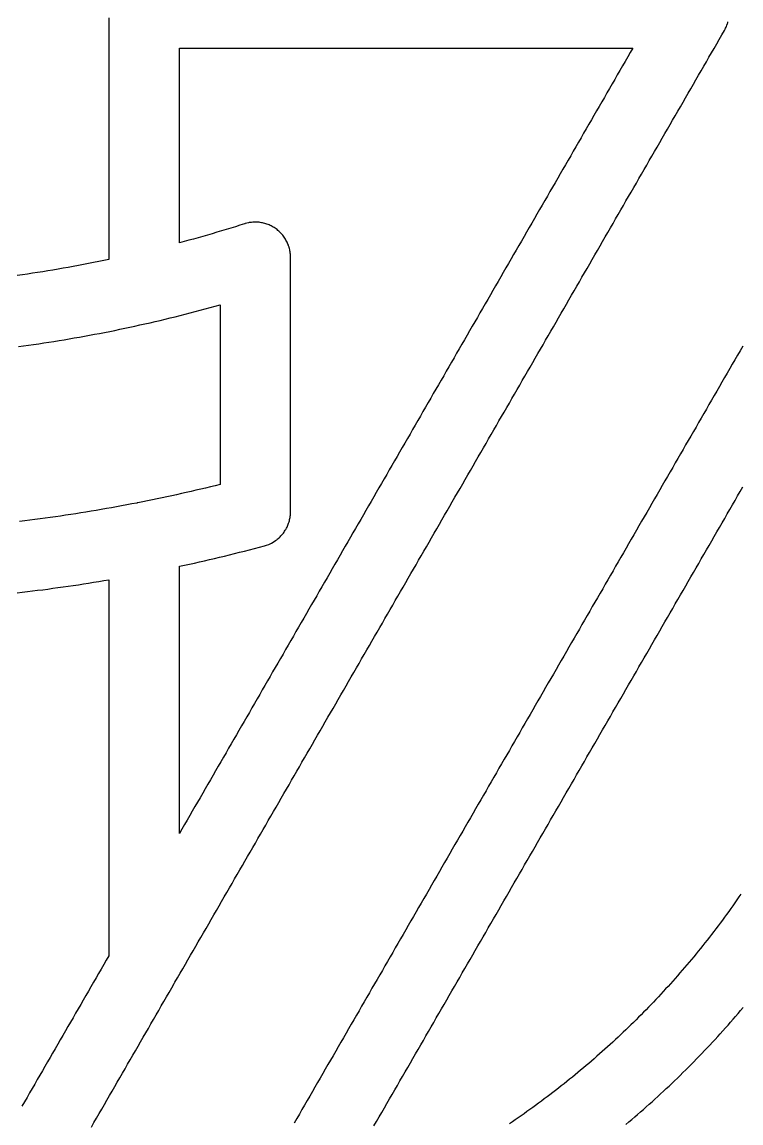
# Model space of a CAD drawing. Header units: millimetres. Extents: x 0 to 100, y 0 to 100.
# Drawn here: x 50 to 77.66, y 22.21 to 64.57 of the extents above; entities that cross this region are included whole.
import ezdxf

# ---------------------------------------------------------------- set-up
doc = ezdxf.new("R2010")
doc.units = ezdxf.units.MM

msp = doc.modelspace()

# ---------------------------------------------------------------- linework, layer by layer
at = {"layer": 'LOGO'}
for points in [[(53.3403, 64.7291), (53.3403, 64.5313), (53.3403, 64.3335), (53.3403, 64.1357), (53.3403, 63.9378), (53.3403, 63.74), (53.3403, 63.5422), (53.3403, 63.3444), (53.3403, 63.1466), (53.3403, 62.9487), (53.3403, 62.7509), (53.3403, 62.5531), (53.3403, 62.3553), (53.3403, 62.1575), (53.3403, 61.9597), (53.3403, 61.7618), (53.3403, 61.564), (53.3403, 61.3662), (53.3403, 61.1684), (53.3403, 60.9706), (53.3403, 60.7727), (53.3403, 60.5749), (53.3403, 60.3771), (53.3403, 60.1793), (53.3403, 59.9815), (53.3403, 59.7837), (53.3403, 59.5858), (53.3403, 59.388), (53.3403, 59.1902), (53.3403, 58.9924), (53.3403, 58.7946), (53.3403, 58.5967), (53.3403, 58.3989), (53.3403, 58.2011), (53.3403, 58.0033), (53.3403, 57.8055), (53.3403, 57.6076), (53.3403, 57.4098), (53.3403, 57.212), (53.3403, 57.0142), (53.3403, 56.8164), (53.3403, 56.6186), (53.3403, 56.4207), (53.3403, 56.2229), (53.3403, 56.0251), (53.3403, 55.8273), (53.3403, 55.6295), (53.3403, 55.4316), (53.1454, 55.3912), (52.9505, 55.3515), (52.7554, 55.3125), (52.5601, 55.2742), (52.3648, 55.2367), (52.1694, 55.2), (51.9738, 55.164), (51.7782, 55.1287), (51.5824, 55.0941), (51.3865, 55.0603), (51.1905, 55.0273), (50.9945, 54.9949), (50.7983, 54.9634), (50.602, 54.9325), (50.4057, 54.9024), (50.2092, 54.873), (50.0127, 54.8444), (49.816, 54.8165)], [(52.6698, 22.0566), (52.7695, 22.2292), (52.8691, 22.4018), (52.9688, 22.5744), (53.0684, 22.747), (53.1681, 22.9196), (53.2677, 23.0922), (53.3674, 23.2648), (53.467, 23.4374), (53.5667, 23.61), (53.6663, 23.7826), (53.766, 23.9552), (53.8656, 24.1278), (53.9653, 24.3004), (54.0649, 24.473), (54.1646, 24.6456), (54.2642, 24.8182), (54.3639, 24.9908), (54.4635, 25.1634), (54.5631, 25.336), (54.6628, 25.5086), (54.7624, 25.6812), (54.8621, 25.8538), (54.9617, 26.0264), (55.0614, 26.199), (55.161, 26.3716), (55.2607, 26.5442), (55.3603, 26.7168), (55.46, 26.8894), (55.5596, 27.062), (55.6593, 27.2346), (55.7589, 27.4072), (55.8586, 27.5798), (55.8589, 27.5802), (55.8592, 27.5807), (55.8729, 27.604), (55.8861, 27.6275), (55.9858, 27.8003), (56.0855, 27.973), (56.1853, 28.1458), (56.285, 28.3185), (56.3847, 28.4912), (56.4845, 28.664), (56.5842, 28.8367), (56.6839, 29.0095), (56.7837, 29.1822), (56.8834, 29.3549), (56.9831, 29.5277), (57.0828, 29.7004), (57.1826, 29.8732), (57.2823, 30.0459), (57.382, 30.2186), (57.4818, 30.3914), (57.5815, 30.5641), (57.6812, 30.7369), (57.781, 30.9096), (57.8807, 31.0823), (57.9804, 31.2551), (58.0802, 31.4278), (58.1799, 31.6006), (58.2796, 31.7733), (58.3793, 31.946), (58.4791, 32.1188), (58.5788, 32.2915), (58.6785, 32.4643), (58.7783, 32.637), (58.878, 32.8097), (58.9777, 32.9825), (59.0775, 33.1552), (59.1772, 33.328), (59.2769, 33.5007), (59.3767, 33.6734), (59.4764, 33.8462), (59.5761, 34.0189), (59.6758, 34.1917), (59.7756, 34.3644), (59.8753, 34.5371), (59.975, 34.7099), (60.0748, 34.8826), (60.1745, 35.0554), (60.2742, 35.2281), (60.374, 35.4008), (60.4737, 35.5736), (60.5734, 35.7463), (60.6732, 35.9191), (60.7729, 36.0918), (60.8726, 36.2645), (60.9723, 36.4373), (61.0721, 36.61), (61.1718, 36.7828), (61.2715, 36.9555), (61.3713, 37.1282), (61.471, 37.301), (61.5707, 37.4737), (61.6705, 37.6465), (61.7702, 37.8192), (61.8699, 37.9919), (61.9696, 38.1647), (62.0694, 38.3374), (62.1691, 38.5102), (62.2688, 38.6829), (62.3686, 38.8556), (62.4683, 39.0284), (62.568, 39.2011), (62.6678, 39.3739), (62.7675, 39.5466), (62.8672, 39.7193), (62.967, 39.8921), (63.0667, 40.0648), (63.1664, 40.2376), (63.2661, 40.4103), (63.3659, 40.583), (63.4656, 40.7558), (63.5653, 40.9285), (63.6651, 41.1013), (63.7648, 41.274), (63.8645, 41.4467), (63.9643, 41.6195), (64.064, 41.7922), (64.1637, 41.965), (64.2635, 42.1377), (64.3632, 42.3104), (64.4629, 42.4832), (64.5626, 42.6559), (64.6624, 42.8287), (64.7621, 43.0014), (64.8618, 43.1741), (64.9616, 43.3469), (65.0613, 43.5196), (65.161, 43.6924), (65.2608, 43.8651), (65.3605, 44.0378), (65.4602, 44.2106), (65.5599, 44.3833), (65.6597, 44.5561), (65.7594, 44.7288), (65.8591, 44.9015), (65.9589, 45.0743), (66.0586, 45.247), (66.1583, 45.4198), (66.2581, 45.5925), (66.3578, 45.7652), (66.4575, 45.938), (66.5573, 46.1107), (66.657, 46.2835), (66.7567, 46.4562), (66.8564, 46.6289), (66.9562, 46.8017), (67.0559, 46.9744), (67.1556, 47.1472), (67.2554, 47.3199), (67.3551, 47.4926), (67.4548, 47.6654), (67.5546, 47.8381), (67.6543, 48.0109), (67.754, 48.1836), (67.8538, 48.3564), (67.9535, 48.5291), (68.0532, 48.7018), (68.1529, 48.8746), (68.2527, 49.0473), (68.3524, 49.2201), (68.4521, 49.3928), (68.5519, 49.5655), (68.6516, 49.7383), (68.7513, 49.911), (68.8511, 50.0838), (68.9508, 50.2565), (69.0505, 50.4292), (69.1503, 50.602), (69.25, 50.7747), (69.3497, 50.9475), (69.4494, 51.1202), (69.5492, 51.2929), (69.6489, 51.4657), (69.7486, 51.6384), (69.8484, 51.8112), (69.9481, 51.9839), (70.0478, 52.1566), (70.1476, 52.3294), (70.2473, 52.5021), (70.347, 52.6749), (70.4467, 52.8476), (70.5465, 53.0203), (70.6462, 53.1931), (70.7459, 53.3658), (70.8457, 53.5386), (70.9454, 53.7113), (71.0451, 53.884), (71.1449, 54.0568), (71.2446, 54.2295), (71.3443, 54.4023), (71.4441, 54.575), (71.5438, 54.7477), (71.6435, 54.9205), (71.7432, 55.0932), (71.843, 55.266), (71.9427, 55.4387), (72.0424, 55.6114), (72.1422, 55.7842), (72.2419, 55.9569), (72.3416, 56.1297), (72.4414, 56.3024), (72.5411, 56.4751), (72.6408, 56.6479), (72.7406, 56.8206), (72.8403, 56.9934), (72.94, 57.1661), (73.0397, 57.3388), (73.1395, 57.5116), (73.2392, 57.6843), (73.3389, 57.8571), (73.4387, 58.0298), (73.5384, 58.2025), (73.6381, 58.3753), (73.7379, 58.548), (73.8376, 58.7208), (73.9373, 58.8935), (74.037, 59.0662), (74.1368, 59.239), (74.2365, 59.4117), (74.3362, 59.5845), (74.436, 59.7572), (74.5357, 59.9299), (74.6354, 60.1027), (74.7352, 60.2754), (74.8349, 60.4482), (74.9346, 60.6209), (75.0344, 60.7936), (75.1341, 60.9664), (75.2338, 61.1391), (75.3335, 61.3119), (75.4333, 61.4846), (75.533, 61.6573), (75.6327, 61.8301), (75.7325, 62.0028), (75.8322, 62.1756), (75.9319, 62.3483), (76.0317, 62.521), (76.1314, 62.6938), (76.2311, 62.8665), (76.3309, 63.0393), (76.4306, 63.212), (76.5303, 63.3847), (76.63, 63.5575), (76.7298, 63.7302), (76.8295, 63.903), (76.9292, 64.0757), (77.029, 64.2484), (77.0518, 64.2926), (77.073, 64.3375), (77.0897, 64.3704), (77.1054, 64.4038), (77.1243, 64.4549), (77.1411, 64.5067), (77.1528, 64.5397), (77.1637, 64.573)], [(49.8588, 52.0832), (50.0549, 52.1098), (50.2509, 52.1371), (50.4467, 52.1651), (50.6425, 52.1937), (50.8383, 52.2231), (51.0339, 52.2532), (51.2294, 52.2839), (51.4249, 52.3154), (51.6202, 52.3475), (51.8155, 52.3804), (52.0106, 52.414), (52.2057, 52.4482), (52.4007, 52.4832), (52.5955, 52.5188), (52.7903, 52.5552), (52.985, 52.5922), (53.1795, 52.63), (53.3739, 52.6684), (53.5683, 52.7076), (53.7625, 52.7474), (53.9566, 52.788), (54.1506, 52.8292), (54.3444, 52.8711), (54.5382, 52.9138), (54.7318, 52.9571), (54.9253, 53.0011), (55.1186, 53.0459), (55.3119, 53.0913), (55.505, 53.1374), (55.698, 53.1842), (55.8908, 53.2318), (56.0835, 53.28), (56.2761, 53.3289), (56.4685, 53.3785), (56.6608, 53.4288), (56.8529, 53.4798), (57.0449, 53.5315), (57.2368, 53.5839), (57.4285, 53.637), (57.62, 53.6908), (57.62, 53.4932), (57.62, 53.2957), (57.62, 53.0982), (57.62, 52.9007), (57.62, 52.7032), (57.62, 52.5056), (57.62, 52.3081), (57.62, 52.1106), (57.62, 51.9131), (57.62, 51.7156), (57.62, 51.518), (57.62, 51.3205), (57.62, 51.123), (57.62, 50.9255), (57.62, 50.728), (57.62, 50.5304), (57.62, 50.3329), (57.62, 50.1354), (57.62, 49.9379), (57.62, 49.7404), (57.62, 49.5428), (57.62, 49.3453), (57.62, 49.1478), (57.62, 48.9503), (57.62, 48.7527), (57.62, 48.5552), (57.62, 48.3577), (57.62, 48.1602), (57.62, 47.9627), (57.62, 47.7651), (57.62, 47.5676), (57.62, 47.3701), (57.62, 47.1726), (57.62, 46.9751), (57.62, 46.7775), (57.4348, 46.7315), (57.2495, 46.686), (57.064, 46.641), (56.8784, 46.5967), (56.6927, 46.5529), (56.5069, 46.5097), (56.321, 46.4671), (56.135, 46.425), (55.9489, 46.3835), (55.7626, 46.3426), (55.5763, 46.3023), (55.3899, 46.2625), (55.2033, 46.2234), (55.0167, 46.1847), (54.8299, 46.1467), (54.6431, 46.1092), (54.4561, 46.0723), (54.437, 46.0687), (54.418, 46.065), (54.2228, 46.0272), (54.0275, 45.9901), (53.8321, 45.9536), (53.6366, 45.9177), (53.441, 45.8825), (53.2453, 45.8478), (53.0495, 45.8138), (52.8536, 45.7804), (52.6577, 45.7477), (52.4616, 45.7156), (52.2654, 45.6841), (52.0692, 45.6532), (51.8729, 45.623), (51.6765, 45.5934), (51.48, 45.5644), (51.2834, 45.536), (51.0867, 45.5083), (50.89, 45.4812), (50.6932, 45.4547), (50.4963, 45.4289), (50.2993, 45.4036), (50.1023, 45.379), (49.9052, 45.3551)], [(77.7285, 52.0975), (77.6287, 51.9247), (77.529, 51.752), (77.4292, 51.5792), (77.3295, 51.4065), (77.2298, 51.2337), (77.13, 51.0609), (77.0303, 50.8882), (76.9305, 50.7154), (76.8308, 50.5427), (76.731, 50.3699), (76.6313, 50.1971), (76.5316, 50.0244), (76.4318, 49.8516), (76.3321, 49.6789), (76.2323, 49.5061), (76.1326, 49.3334), (76.0328, 49.1606), (75.9331, 48.9878), (75.8334, 48.8151), (75.7336, 48.6423), (75.6339, 48.4696), (75.5341, 48.2968), (75.4344, 48.1241), (75.3347, 47.9513), (75.2349, 47.7785), (75.1352, 47.6058), (75.0354, 47.433), (74.9357, 47.2603), (74.8359, 47.0875), (74.7362, 46.9147), (74.6365, 46.742), (74.5367, 46.5692), (74.437, 46.3965), (74.3372, 46.2237), (74.2375, 46.051), (74.1377, 45.8782), (74.038, 45.7054), (73.9383, 45.5327), (73.8385, 45.3599), (73.7388, 45.1872), (73.639, 45.0144), (73.5393, 44.8417), (73.4395, 44.6689), (73.3398, 44.4961), (73.2401, 44.3234), (73.1403, 44.1506), (73.0406, 43.9779), (72.9408, 43.8051), (72.8411, 43.6323), (72.7413, 43.4596), (72.6416, 43.2868), (72.5419, 43.1141), (72.4421, 42.9413), (72.3424, 42.7686), (72.2426, 42.5958), (72.1429, 42.423), (72.0431, 42.2503), (71.9434, 42.0775), (71.8437, 41.9048), (71.7439, 41.732), (71.6442, 41.5593), (71.5444, 41.3865), (71.4447, 41.2137), (71.3449, 41.041), (71.2452, 40.8682), (71.1455, 40.6955), (71.0457, 40.5227), (70.946, 40.3499), (70.8462, 40.1772), (70.7465, 40.0044), (70.6467, 39.8317), (70.547, 39.6589), (70.4473, 39.4862), (70.3475, 39.3134), (70.2478, 39.1406), (70.148, 38.9679), (70.0483, 38.7951), (69.9485, 38.6224), (69.8488, 38.4496), (69.7491, 38.2769), (69.6493, 38.1041), (69.5496, 37.9313), (69.4498, 37.7586), (69.3501, 37.5858), (69.2503, 37.4131), (69.1506, 37.2403), (69.0509, 37.0675), (68.9511, 36.8948), (68.8514, 36.722), (68.7516, 36.5493), (68.6519, 36.3765), (68.5521, 36.2038), (68.4524, 36.031), (68.3527, 35.8582), (68.2529, 35.6855), (68.1532, 35.5127), (68.0534, 35.34), (67.9537, 35.1672), (67.8539, 34.9945), (67.7542, 34.8217), (67.6545, 34.6489), (67.5547, 34.4762), (67.455, 34.3034), (67.3552, 34.1307), (67.2555, 33.9579), (67.1557, 33.7851), (67.056, 33.6124), (66.9563, 33.4396), (66.8565, 33.2669), (66.7568, 33.0941), (66.657, 32.9214), (66.5573, 32.7486), (66.4575, 32.5758), (66.3578, 32.4031), (66.2581, 32.2303), (66.1583, 32.0576), (66.0586, 31.8848), (65.9588, 31.712), (65.8591, 31.5393), (65.7593, 31.3665), (65.6596, 31.1938), (65.5599, 31.021), (65.4601, 30.8483), (65.3604, 30.6755), (65.2606, 30.5027), (65.1609, 30.33), (65.0612, 30.1572), (64.9614, 29.9845), (64.8617, 29.8117), (64.7619, 29.639), (64.6622, 29.4662), (64.5624, 29.2934), (64.4627, 29.1207), (64.363, 28.9479), (64.2632, 28.7752), (64.1635, 28.6024), (64.0637, 28.4296), (63.964, 28.2569), (63.8642, 28.0841), (63.7645, 27.9114), (63.6648, 27.7386), (63.565, 27.5659), (63.4653, 27.3931), (63.3655, 27.2203), (63.2658, 27.0476), (63.166, 26.8748), (63.0663, 26.7021), (62.9666, 26.5293), (62.8668, 26.3566), (62.7671, 26.1838), (62.6673, 26.011), (62.5676, 25.8383), (62.4678, 25.6655), (62.3681, 25.4928), (62.2684, 25.32), (62.1686, 25.1472), (62.0689, 24.9745), (61.9691, 24.8017), (61.8694, 24.629), (61.7696, 24.4562), (61.6699, 24.2835), (61.5702, 24.1107), (61.4704, 23.9379), (61.3707, 23.7652), (61.2709, 23.5924), (61.1712, 23.4197), (61.0714, 23.2469), (60.9717, 23.0742), (60.872, 22.9014), (60.7722, 22.7286), (60.6725, 22.5559), (60.5727, 22.3831), (60.473, 22.2104)], [(63.5425, 22.0991), (63.6425, 22.2722), (63.7424, 22.4453), (63.8424, 22.6184), (63.9423, 22.7915), (64.0423, 22.9647), (64.1422, 23.1378), (64.2422, 23.3109), (64.3421, 23.484), (64.4421, 23.6571), (64.5421, 23.8303), (64.642, 24.0034), (64.742, 24.1765), (64.8419, 24.3496), (64.9419, 24.5227), (65.0418, 24.6959), (65.1418, 24.869), (65.2417, 25.0421), (65.3417, 25.2152), (65.4416, 25.3883), (65.5416, 25.5614), (65.6415, 25.7346), (65.7415, 25.9077), (65.8414, 26.0808), (65.9414, 26.2539), (66.0413, 26.427), (66.1413, 26.6002), (66.2412, 26.7733), (66.3412, 26.9464), (66.4412, 27.1195), (66.5411, 27.2926), (66.6411, 27.4658), (66.741, 27.6389), (66.841, 27.812), (66.9409, 27.9851), (67.0409, 28.1582), (67.1408, 28.3314), (67.2408, 28.5045), (67.3407, 28.6776), (67.4407, 28.8507), (67.5406, 29.0238), (67.6406, 29.197), (67.7405, 29.3701), (67.8405, 29.5432), (67.9404, 29.7163), (68.0404, 29.8894), (68.1403, 30.0626), (68.2403, 30.2357), (68.3403, 30.4088), (68.4402, 30.5819), (68.5402, 30.755), (68.6401, 30.9281), (68.7401, 31.1013), (68.84, 31.2744), (68.94, 31.4475), (69.0399, 31.6206), (69.1399, 31.7937), (69.2398, 31.9669), (69.3398, 32.14), (69.4397, 32.3131), (69.5397, 32.4862), (69.6396, 32.6593), (69.7396, 32.8325), (69.8395, 33.0056), (69.9395, 33.1787), (70.0394, 33.3518), (70.1394, 33.5249), (70.2394, 33.6981), (70.3393, 33.8712), (70.4393, 34.0443), (70.5392, 34.2174), (70.6392, 34.3905), (70.7391, 34.5637), (70.8391, 34.7368), (70.939, 34.9099), (71.039, 35.083), (71.1389, 35.2561), (71.2389, 35.4293), (71.3388, 35.6024), (71.4388, 35.7755), (71.5387, 35.9486), (71.6387, 36.1217), (71.7386, 36.2948), (71.8386, 36.468), (71.9385, 36.6411), (72.0385, 36.8142), (72.1385, 36.9873), (72.2384, 37.1604), (72.3384, 37.3336), (72.4383, 37.5067), (72.5383, 37.6798), (72.6382, 37.8529), (72.7382, 38.026), (72.8381, 38.1992), (72.9381, 38.3723), (73.038, 38.5454), (73.138, 38.7185), (73.2379, 38.8916), (73.3379, 39.0648), (73.4378, 39.2379), (73.5378, 39.411), (73.6377, 39.5841), (73.7377, 39.7572), (73.8377, 39.9304), (73.9376, 40.1035), (74.0376, 40.2766), (74.1375, 40.4497), (74.2375, 40.6228), (74.3374, 40.796), (74.4374, 40.9691), (74.5373, 41.1422), (74.6373, 41.3153), (74.7372, 41.4884), (74.8372, 41.6615), (74.9371, 41.8347), (75.0371, 42.0078), (75.137, 42.1809), (75.237, 42.354), (75.3369, 42.5271), (75.4369, 42.7003), (75.5368, 42.8734), (75.6368, 43.0465), (75.7368, 43.2196), (75.8367, 43.3927), (75.9367, 43.5659), (76.0366, 43.739), (76.1366, 43.9121), (76.2365, 44.0852), (76.3365, 44.2583), (76.4364, 44.4315), (76.5364, 44.6046), (76.6363, 44.7777), (76.7363, 44.9508), (76.8362, 45.1239), (76.9362, 45.2971), (77.0361, 45.4702), (77.1361, 45.6433), (77.236, 45.8164), (77.336, 45.9895), (77.4359, 46.1627), (77.5359, 46.3358), (77.6359, 46.5089), (77.7358, 46.682)], [(49.8128, 42.6117), (50.0093, 42.6343), (50.2059, 42.6575), (50.4023, 42.6813), (50.5987, 42.7057), (50.795, 42.7307), (50.9913, 42.7563), (51.1875, 42.7825), (51.3836, 42.8093), (51.5796, 42.8367), (51.7755, 42.8647), (51.9714, 42.8932), (52.1672, 42.9224), (52.3629, 42.9522), (52.5586, 42.9826), (52.7541, 43.0135), (52.9496, 43.0451), (53.145, 43.0773), (53.3403, 43.11), (53.3403, 42.9119), (53.3403, 42.7138), (53.3403, 42.5156), (53.3403, 42.3175), (53.3403, 42.1193), (53.3403, 41.9212), (53.3403, 41.723), (53.3403, 41.5249), (53.3403, 41.3268), (53.3403, 41.1286), (53.3403, 40.9305), (53.3403, 40.7323), (53.3403, 40.5342), (53.3403, 40.3361), (53.3403, 40.1379), (53.3403, 39.9398), (53.3403, 39.7416), (53.3403, 39.5435), (53.3403, 39.3453), (53.3403, 39.1472), (53.3403, 38.9491), (53.3403, 38.7509), (53.3403, 38.5528), (53.3403, 38.3546), (53.3403, 38.1565), (53.3403, 37.9584), (53.3403, 37.7602), (53.3403, 37.5621), (53.3403, 37.3639), (53.3403, 37.1658), (53.3403, 36.9676), (53.3403, 36.7695), (53.3403, 36.5714), (53.3403, 36.3732), (53.3403, 36.1751), (53.3403, 35.9769), (53.3403, 35.7788), (53.3403, 35.5807), (53.3403, 35.3825), (53.3403, 35.1844), (53.3403, 34.9862), (53.3403, 34.7881), (53.3403, 34.5899), (53.3403, 34.3918), (53.3403, 34.1937), (53.3403, 33.9955), (53.3403, 33.7974), (53.3403, 33.5992), (53.3403, 33.4011), (53.3403, 33.203), (53.3403, 33.0048), (53.3403, 32.8067), (53.3403, 32.6085), (53.3403, 32.4104), (53.3403, 32.2122), (53.3403, 32.0141), (53.3403, 31.816), (53.3403, 31.6178), (53.3403, 31.4197), (53.3403, 31.2215), (53.3403, 31.0234), (53.3403, 30.8253), (53.3403, 30.6271), (53.3403, 30.429), (53.3403, 30.2308), (53.3403, 30.0327), (53.3403, 29.8345), (53.3403, 29.6364), (53.3403, 29.4383), (53.3403, 29.2401), (53.3403, 29.042), (53.3403, 28.8438), (53.3403, 28.6457), (53.242, 28.4755), (53.1437, 28.3053), (53.0455, 28.135), (52.9472, 27.9648), (52.8489, 27.7946), (52.7506, 27.6244), (52.6524, 27.4542), (52.5541, 27.284), (52.4558, 27.1137), (52.3576, 26.9435), (52.2593, 26.7733), (52.161, 26.6031), (52.0627, 26.4329), (51.9645, 26.2626), (51.8662, 26.0924), (51.7679, 25.9222), (51.6696, 25.752), (51.5714, 25.5818), (51.4731, 25.4116), (51.3748, 25.2413), (51.2765, 25.0711), (51.1783, 24.9009), (51.08, 24.7307), (50.9817, 24.5605), (50.8834, 24.3903), (50.7852, 24.22), (50.6869, 24.0498), (50.5886, 23.8796), (50.4903, 23.7094), (50.3921, 23.5392), (50.2938, 23.3689), (50.1955, 23.1987), (50.0973, 23.0285), (49.999, 22.8583)], [(77.6642, 31.0202), (77.5859, 30.9076), (77.5075, 30.7949), (77.4292, 30.6822), (77.3495, 30.5705), (77.2697, 30.4588), (77.19, 30.347), (77.109, 30.2363), (77.0279, 30.1256), (76.9468, 30.0149), (76.8644, 29.9052), (76.7819, 29.7954), (76.6995, 29.6857), (76.6158, 29.577), (76.5321, 29.4683), (76.4483, 29.3597), (76.3632, 29.252), (76.2782, 29.1442), (76.1931, 29.0365), (76.1066, 28.9299), (76.0202, 28.8233), (75.9337, 28.7166), (75.8461, 28.6111), (75.7584, 28.5056), (75.6707, 28.4), (75.5817, 28.2956), (75.4927, 28.1911), (75.4037, 28.0867), (75.3134, 27.9833), (75.223, 27.8799), (75.1327, 27.7766), (75.0413, 27.6743), (74.9498, 27.572), (74.8583, 27.4697), (74.7655, 27.3687), (74.6726, 27.2676), (74.5798, 27.1666), (74.4858, 27.0666), (74.3918, 26.9666), (74.2979, 26.8667), (74.2026, 26.7679), (74.1073, 26.6691), (74.012, 26.5702), (73.9156, 26.4726), (73.8192, 26.3749), (73.7227, 26.2773), (73.6251, 26.1808), (73.5274, 26.0844), (73.4298, 25.988), (73.3309, 25.8927), (73.2321, 25.7974), (73.1333, 25.7021), (73.0334, 25.6082), (72.9334, 25.5142), (72.8334, 25.4202), (72.7324, 25.3274), (72.6313, 25.2345), (72.5303, 25.1417), (72.428, 25.0502), (72.3257, 24.9587), (72.2234, 24.8673), (72.1201, 24.777), (72.0167, 24.6866), (71.9133, 24.5963), (71.8089, 24.5073), (71.7044, 24.4183), (71.6, 24.3293), (71.4944, 24.2416), (71.3889, 24.1539), (71.2834, 24.0663), (71.1767, 23.9798), (71.0701, 23.8934), (70.9635, 23.8069), (70.8558, 23.7218), (70.748, 23.6368), (70.6403, 23.5517), (70.5317, 23.4679), (70.423, 23.3842), (70.3143, 23.3005), (70.2046, 23.2181), (70.0948, 23.1356), (69.9851, 23.0532), (69.8744, 22.9721), (69.7637, 22.891), (69.653, 22.81), (69.5412, 22.7303), (69.4295, 22.6505), (69.3178, 22.5708), (69.2051, 22.4925), (69.0924, 22.4141), (68.9798, 22.3358), (68.8661, 22.2588), (68.7525, 22.1819)], [(73.2333, 22.1579), (73.3474, 22.2528), (73.4603, 22.3489), (73.5731, 22.4451), (73.686, 22.5413), (73.7977, 22.6389), (73.9095, 22.7364), (74.0212, 22.834), (74.1318, 22.933), (74.2423, 23.0319), (74.3529, 23.1309), (74.4622, 23.2312), (74.5715, 23.3315), (74.6807, 23.4318), (74.7888, 23.5334), (74.8968, 23.635), (75.0049, 23.7366), (75.1117, 23.8395), (75.2184, 23.9425), (75.3252, 24.0455), (75.4307, 24.1497), (75.5363, 24.254), (75.6418, 24.3582), (75.746, 24.4637), (75.8503, 24.5693), (75.9545, 24.6748), (76.0575, 24.7816), (76.1605, 24.8883), (76.2634, 24.9951), (76.365, 25.1032), (76.4666, 25.2112), (76.5682, 25.3193), (76.6685, 25.4285), (76.7688, 25.5378), (76.8691, 25.6471), (76.9681, 25.7577), (77.067, 25.8682), (77.166, 25.9788), (77.2636, 26.0905), (77.3611, 26.2023), (77.4587, 26.314), (77.5549, 26.4269), (77.6511, 26.5397), (77.7472, 26.6526)]]:
    msp.add_lwpolyline(points, dxfattribs=at)
msp.add_lwpolyline([(56.0543, 63.5699), (56.2526, 63.5699), (56.4509, 63.5699), (56.6491, 63.5699), (56.8474, 63.5699), (57.0457, 63.5699), (57.244, 63.5699), (57.4423, 63.5699), (57.6406, 63.5699), (57.8389, 63.5699), (58.0372, 63.5699), (58.2354, 63.5699), (58.4337, 63.5699), (58.632, 63.5699), (58.8303, 63.5699), (59.0286, 63.5699), (59.2269, 63.5699), (59.4252, 63.5699), (59.6234, 63.5699), (59.8217, 63.5699), (60.02, 63.5699), (60.2183, 63.5699), (60.4166, 63.5699), (60.6149, 63.5699), (60.8132, 63.5699), (61.0115, 63.5699), (61.2097, 63.5699), (61.408, 63.5699), (61.6063, 63.5699), (61.8046, 63.5699), (62.0029, 63.5699), (62.2012, 63.5699), (62.3995, 63.5699), (62.5978, 63.5699), (62.796, 63.5699), (62.9943, 63.5699), (63.1926, 63.5699), (63.3909, 63.5699), (63.5892, 63.5699), (63.7875, 63.5699), (63.9858, 63.5699), (64.1841, 63.5699), (64.3823, 63.5699), (64.5806, 63.5699), (64.7789, 63.5699), (64.9772, 63.5699), (65.1755, 63.5699), (65.3738, 63.5699), (65.5721, 63.5699), (65.7704, 63.5699), (65.9686, 63.5699), (66.1669, 63.5699), (66.3652, 63.5699), (66.5635, 63.5699), (66.7618, 63.5699), (66.9601, 63.5699), (67.1584, 63.5699), (67.3567, 63.5699), (67.5549, 63.5699), (67.7532, 63.5699), (67.9515, 63.5699), (68.1498, 63.5699), (68.3481, 63.5699), (68.5464, 63.5699), (68.7447, 63.5699), (68.9429, 63.5699), (69.1412, 63.5699), (69.3395, 63.5699), (69.5378, 63.5699), (69.7361, 63.5699), (69.9344, 63.5699), (70.1327, 63.5699), (70.331, 63.5699), (70.5292, 63.5699), (70.7275, 63.5699), (70.9258, 63.5699), (71.1241, 63.5699), (71.3224, 63.5699), (71.5207, 63.5699), (71.719, 63.5699), (71.9173, 63.5699), (72.1155, 63.5699), (72.3138, 63.5699), (72.5121, 63.5699), (72.7104, 63.5699), (72.9087, 63.5699), (73.107, 63.5699), (73.3053, 63.5699), (73.5036, 63.5699), (73.4038, 63.3972), (73.3041, 63.2245), (73.2044, 63.0518), (73.1047, 62.8791), (73.005, 62.7064), (72.9053, 62.5337), (72.8056, 62.361), (72.7059, 62.1883), (72.6062, 62.0156), (72.5065, 61.8429), (72.4067, 61.6702), (72.307, 61.4975), (72.2073, 61.3248), (72.1076, 61.1521), (72.0079, 60.9794), (71.9082, 60.8066), (71.8085, 60.6339), (71.7088, 60.4612), (71.6091, 60.2885), (71.5094, 60.1158), (71.4096, 59.9431), (71.3099, 59.7704), (71.2102, 59.5977), (71.1105, 59.425), (71.0108, 59.2523), (70.9111, 59.0796), (70.8114, 58.9069), (70.7117, 58.7342), (70.612, 58.5615), (70.5123, 58.3888), (70.4125, 58.2161), (70.3128, 58.0434), (70.2131, 57.8707), (70.1134, 57.6979), (70.0137, 57.5252), (69.914, 57.3525), (69.8143, 57.1798), (69.7146, 57.0071), (69.6149, 56.8344), (69.5151, 56.6617), (69.4154, 56.489), (69.3157, 56.3163), (69.216, 56.1436), (69.1163, 55.9709), (69.0166, 55.7982), (68.9169, 55.6255), (68.8172, 55.4528), (68.7175, 55.2801), (68.6178, 55.1074), (68.518, 54.9347), (68.4183, 54.7619), (68.3186, 54.5892), (68.2189, 54.4165), (68.1192, 54.2438), (68.0195, 54.0711), (67.9198, 53.8984), (67.8201, 53.7257), (67.7204, 53.553), (67.6207, 53.3803), (67.5209, 53.2076), (67.4212, 53.0349), (67.3215, 52.8622), (67.2218, 52.6895), (67.1221, 52.5168), (67.0224, 52.3441), (66.9227, 52.1714), (66.823, 51.9987), (66.7233, 51.826), (66.6236, 51.6532), (66.5238, 51.4805), (66.4241, 51.3078), (66.3244, 51.1351), (66.2247, 50.9624), (66.125, 50.7897), (66.0253, 50.617), (65.9256, 50.4443), (65.8259, 50.2716), (65.7262, 50.0989), (65.6265, 49.9262), (65.5267, 49.7535), (65.427, 49.5808), (65.3273, 49.4081), (65.2276, 49.2354), (65.1279, 49.0627), (65.0282, 48.89), (64.9285, 48.7173), (64.8288, 48.5445), (64.7291, 48.3718), (64.6294, 48.1991), (64.5296, 48.0264), (64.4299, 47.8537), (64.3302, 47.681), (64.2305, 47.5083), (64.1308, 47.3356), (64.0311, 47.1629), (63.9314, 46.9902), (63.8317, 46.8175), (63.732, 46.6448), (63.6323, 46.4721), (63.5325, 46.2994), (63.4328, 46.1267), (63.3331, 45.954), (63.2334, 45.7813), (63.1337, 45.6085), (63.034, 45.4358), (62.9343, 45.2631), (62.8346, 45.0904), (62.7349, 44.9177), (62.6351, 44.745), (62.5354, 44.5723), (62.4357, 44.3996), (62.336, 44.2269), (62.2363, 44.0542), (62.1366, 43.8815), (62.0369, 43.7088), (61.9372, 43.5361), (61.8375, 43.3634), (61.7378, 43.1907), (61.638, 43.018), (61.5383, 42.8453), (61.4386, 42.6726), (61.3389, 42.4998), (61.2392, 42.3271), (61.1395, 42.1544), (61.0398, 41.9817), (60.9401, 41.809), (60.8404, 41.6363), (60.7407, 41.4636), (60.6409, 41.2909), (60.5412, 41.1182), (60.4415, 40.9455), (60.3418, 40.7728), (60.2421, 40.6001), (60.1424, 40.4274), (60.0427, 40.2547), (59.943, 40.082), (59.8433, 39.9093), (59.7436, 39.7366), (59.6438, 39.5639), (59.5441, 39.3911), (59.4444, 39.2184), (59.3447, 39.0457), (59.245, 38.873), (59.1453, 38.7003), (59.0456, 38.5276), (58.9459, 38.3549), (58.8462, 38.1822), (58.7465, 38.0095), (58.6467, 37.8368), (58.547, 37.6641), (58.4473, 37.4914), (58.3476, 37.3187), (58.2479, 37.146), (58.1482, 36.9733), (58.0485, 36.8006), (57.9488, 36.6279), (57.8491, 36.4552), (57.7494, 36.2824), (57.6496, 36.1097), (57.5499, 35.937), (57.4502, 35.7643), (57.3505, 35.5916), (57.2508, 35.4189), (57.1511, 35.2462), (57.0514, 35.0735), (56.9517, 34.9008), (56.852, 34.7281), (56.7523, 34.5554), (56.6525, 34.3827), (56.5528, 34.21), (56.4531, 34.0373), (56.3534, 33.8646), (56.2537, 33.6919), (56.154, 33.5192), (56.0543, 33.3464), (56.0543, 33.5442), (56.0543, 33.7419), (56.0543, 33.9397), (56.0543, 34.1374), (56.0543, 34.3352), (56.0543, 34.5329), (56.0543, 34.7307), (56.0543, 34.9284), (56.0543, 35.1261), (56.0543, 35.3239), (56.0543, 35.5216), (56.0543, 35.7194), (56.0543, 35.9171), (56.0543, 36.1149), (56.0543, 36.3126), (56.0543, 36.5103), (56.0543, 36.7081), (56.0543, 36.9058), (56.0543, 37.1036), (56.0543, 37.3013), (56.0543, 37.4991), (56.0543, 37.6968), (56.0543, 37.8945), (56.0543, 38.0923), (56.0543, 38.29), (56.0543, 38.4878), (56.0543, 38.6855), (56.0543, 38.8833), (56.0543, 39.081), (56.0543, 39.2787), (56.0543, 39.4765), (56.0543, 39.6742), (56.0543, 39.872), (56.0543, 40.0697), (56.0543, 40.2675), (56.0543, 40.4652), (56.0543, 40.663), (56.0543, 40.8607), (56.0543, 41.0584), (56.0543, 41.2562), (56.0543, 41.4539), (56.0543, 41.6517), (56.0543, 41.8494), (56.0543, 42.0472), (56.0543, 42.2449), (56.0543, 42.4426), (56.0543, 42.6404), (56.0543, 42.8381), (56.0543, 43.0359), (56.0543, 43.2336), (56.0543, 43.4314), (56.0543, 43.6291), (56.2478, 43.6707), (56.4412, 43.7129), (56.6345, 43.7557), (56.8277, 43.7991), (57.0207, 43.843), (57.2137, 43.8876), (57.4065, 43.9327), (57.5993, 43.9785), (57.7919, 44.0248), (57.9844, 44.0718), (58.1767, 44.1193), (58.369, 44.1674), (58.5611, 44.2161), (58.7531, 44.2654), (58.945, 44.3153), (59.1367, 44.3658), (59.3283, 44.4169), (59.4132, 44.4427), (59.4963, 44.474), (59.6041, 44.5257), (59.7069, 44.5867), (59.757, 44.6188), (59.8056, 44.653), (59.8211, 44.6664), (59.8364, 44.6801), (59.8882, 44.7235), (59.9379, 44.7694), (59.963, 44.7972), (59.9872, 44.8256), (60.022, 44.8641), (60.0553, 44.9039), (60.0811, 44.9412), (60.1057, 44.9794), (60.13, 45.0148), (60.1532, 45.0509), (60.1761, 45.0955), (60.1974, 45.1408), (60.2151, 45.1758), (60.2317, 45.2112), (60.2461, 45.2515), (60.2592, 45.2923), (60.2746, 45.3361), (60.2886, 45.3804), (60.2982, 45.4248), (60.3063, 45.4695), (60.3151, 45.5117), (60.3226, 45.5541), (60.3266, 45.6013), (60.3289, 45.6487), (60.3321, 45.6881), (60.334, 45.7276), (60.334, 45.9273), (60.334, 46.1271), (60.334, 46.3269), (60.334, 46.5266), (60.334, 46.7264), (60.334, 46.9261), (60.334, 47.1259), (60.334, 47.3256), (60.334, 47.5254), (60.334, 47.7252), (60.334, 47.9249), (60.334, 48.1247), (60.334, 48.3244), (60.334, 48.5242), (60.334, 48.7239), (60.334, 48.9237), (60.334, 49.1234), (60.334, 49.3232), (60.334, 49.523), (60.334, 49.7227), (60.334, 49.9225), (60.334, 50.1222), (60.334, 50.322), (60.334, 50.5217), (60.334, 50.7215), (60.334, 50.9212), (60.334, 51.121), (60.334, 51.3208), (60.334, 51.5205), (60.334, 51.7203), (60.334, 51.92), (60.334, 52.1198), (60.334, 52.3195), (60.334, 52.5193), (60.334, 52.7191), (60.334, 52.9188), (60.334, 53.1186), (60.334, 53.3183), (60.334, 53.5181), (60.334, 53.7178), (60.334, 53.9176), (60.334, 54.1173), (60.334, 54.3171), (60.334, 54.5169), (60.334, 54.7166), (60.334, 54.9164), (60.334, 55.1161), (60.334, 55.3159), (60.334, 55.5156), (60.333, 55.5324), (60.3318, 55.5491), (60.3297, 55.5917), (60.3263, 55.6343), (60.3219, 55.6793), (60.3161, 55.7242), (60.3081, 55.768), (60.2988, 55.8115), (60.2888, 55.8543), (60.2776, 55.8969), (60.2738, 55.9125), (60.2698, 55.9281), (60.2595, 55.9551), (60.2486, 55.9819), (60.2335, 56.0226), (60.217, 56.0628), (60.1978, 56.1034), (60.1772, 56.1434), (60.1563, 56.1828), (60.134, 56.2215), (60.1111, 56.257), (60.0871, 56.2918), (60.0598, 56.3302), (60.0311, 56.3676), (60.0047, 56.3985), (59.9775, 56.4286), (59.9446, 56.4639), (59.9106, 56.4981), (59.8802, 56.5256), (59.849, 56.5521), (59.8127, 56.5821), (59.7754, 56.6109), (59.7398, 56.6354), (59.7034, 56.6588), (59.6658, 56.6823), (59.6274, 56.7046), (59.5871, 56.7253), (59.5461, 56.7446), (59.5068, 56.7626), (59.4669, 56.7793), (59.4245, 56.7944), (59.3815, 56.8082), (59.3396, 56.821), (59.2973, 56.8325), (59.254, 56.8418), (59.2105, 56.8498), (59.166, 56.8573), (59.1214, 56.8633), (59.0789, 56.8667), (59.0364, 56.8688), (59.0067, 56.871), (58.977, 56.8726), (58.9576, 56.8718), (58.9381, 56.8706), (58.9105, 56.8693), (58.8828, 56.8675), (58.8279, 56.8625), (58.7732, 56.8553), (58.7449, 56.851), (58.7167, 56.8461), (58.6533, 56.8319), (58.5907, 56.8147), (58.5777, 56.8116), (58.5648, 56.8084), (58.3864, 56.7519), (58.2079, 56.696), (58.0293, 56.6407), (57.8505, 56.5861), (57.6715, 56.5322), (57.4924, 56.4788), (57.3131, 56.4262), (57.1337, 56.3741), (56.9541, 56.3227), (56.7744, 56.272), (56.5946, 56.2219), (56.4146, 56.1724), (56.2345, 56.1236), (56.0543, 56.0755), (56.0543, 56.2727), (56.0543, 56.4699), (56.0543, 56.6671), (56.0543, 56.8644), (56.0543, 57.0616), (56.0543, 57.2588), (56.0543, 57.456), (56.0543, 57.6533), (56.0543, 57.8505), (56.0543, 58.0477), (56.0543, 58.2449), (56.0543, 58.4422), (56.0543, 58.6394), (56.0543, 58.8366), (56.0543, 59.0338), (56.0543, 59.231), (56.0543, 59.4283), (56.0543, 59.6255), (56.0543, 59.8227), (56.0543, 60.0199), (56.0543, 60.2172), (56.0543, 60.4144), (56.0543, 60.6116), (56.0543, 60.8088), (56.0543, 61.006), (56.0543, 61.2033), (56.0543, 61.4005), (56.0543, 61.5977), (56.0543, 61.7949), (56.0543, 61.9922), (56.0543, 62.1894), (56.0543, 62.3866), (56.0543, 62.5838), (56.0543, 62.781), (56.0543, 62.9783), (56.0543, 63.1755), (56.0543, 63.3727)], close=True, dxfattribs=at)

doc.saveas('drawing.dxf')
